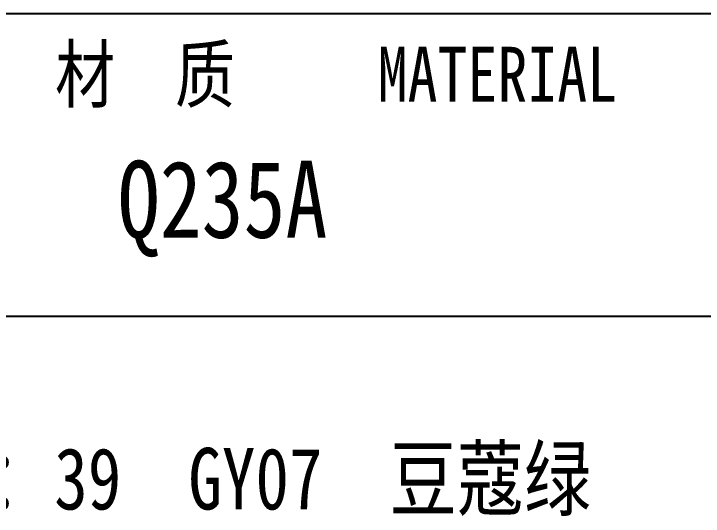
# Model space of a CAD drawing. Header units: millimetres. Extents: x -30157 to 38882, y -29543 to -7215.
# Drawn here: x -28628.42 to -28597.09, y -29507.35 to -29484.52 of the extents above; entities that cross this region are included whole.
import ezdxf
from ezdxf.enums import TextEntityAlignment as Align

# ---------------------------------------------------------------- set-up
doc = ezdxf.new("R2010")
doc.units = ezdxf.units.MM
doc.header["$LTSCALE"] = 0.5
doc.layers.add('图框', color=7, linetype='Continuous', lineweight=18)
for name, color, linetype in [('图框文字', 7, 'Continuous'), ('材质', 7, 'Continuous'), ('表面处理', 7, 'Continuous')]:
    doc.layers.add(name, color=color, linetype=linetype)
doc.styles.add('国标', font='simfang.ttf', dxfattribs={"width": 0.8})

# ---------------------------------------------------------------- blocks, each defined once
blk = doc.blocks.new('GZDEH零件A3图框V01版')
at = {"layer": '图框文字', "color": 7}
blk.add_line((3272.49, -1788.461), (3092.49, -1788.461), dxfattribs=at)
at = {"layer": '图框文字', "color": 9}
for p, q in [((3272.49, -1788.461), (3092.49, -1788.461)), ((3181.99, -1802.211), (3092.49, -1802.211))]:
    blk.add_line(p, q, dxfattribs=at)
at = {"layer": '图框文字', "color": 9, "style": '国标', "width": 0.8}
blk.add_text('材  质', height=2.5, dxfattribs=at).set_placement((3128.037, -1792.46))
blk.add_text('MATERIAL', height=2.5, dxfattribs=at).set_placement((3148.136, -1792.46), align=Align.CENTER)
blk = doc.blocks.new('DEH A3')
at = {"layer": '图框'}
blk.add_blockref('GZDEH零件A3图框V01版', (-2857.49, 1846.461), dxfattribs=at)

msp = doc.modelspace()

# ---------------------------------------------------------------- block references
at = {"layer": '图框'}
msp.add_blockref('DEH A3', (-28897.091, -29542.523), dxfattribs=at)

# ---------------------------------------------------------------- texts
at = {"layer": '材质', "color": 3, "style": '国标', "width": 0.8}
msp.add_text('Q235A', height=3.5, dxfattribs=at).set_placement((-28618.933, -29494.703), align=Align.CENTER)
at = {"layer": '表面处理', "color": 3, "style": '国标', "width": 0.8}
msp.add_text('喷漆：39  GY07  豆蔻绿', height=2.8, dxfattribs=at).set_placement((-28618.965, -29507.047), align=Align.CENTER)

doc.saveas('drawing.dxf')
